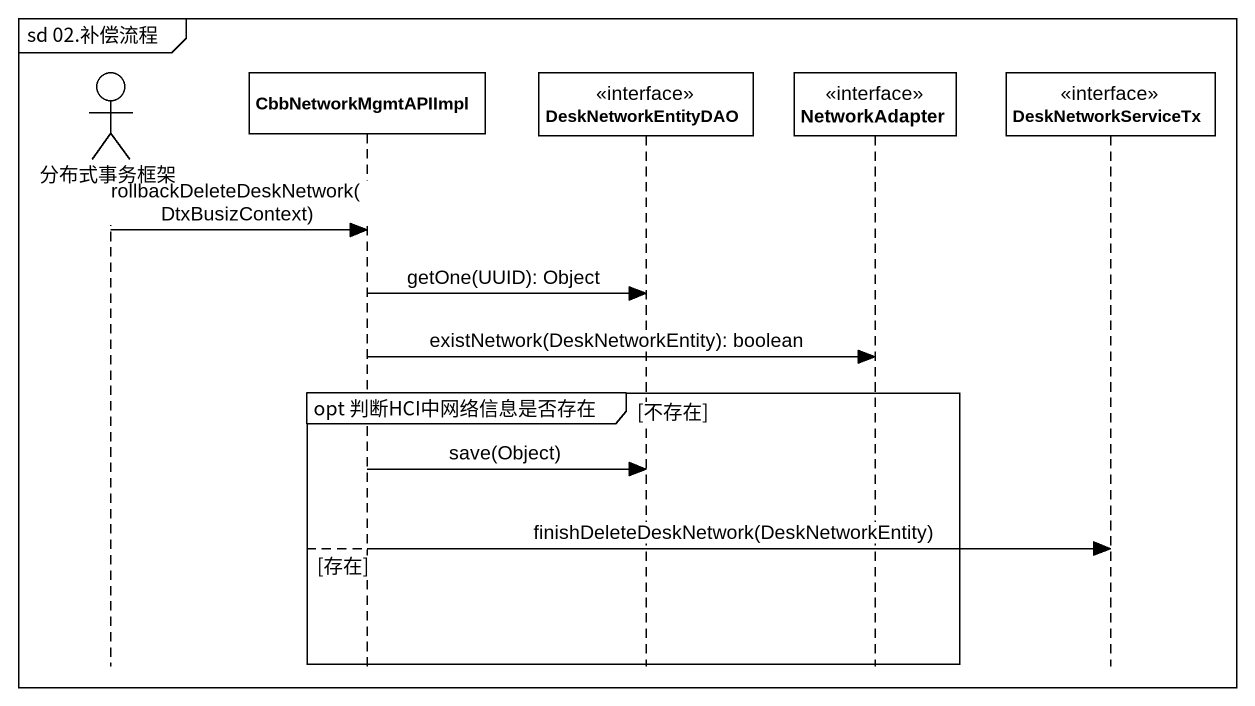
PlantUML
@startuml
mainframe sd 02.补偿流程
hide footbox
actor 分布式事务框架
participant CbbNetworkMgmtAPIImpl
participant DeskNetworkEntityDAO <<interface>>
participant NetworkAdapter <<interface>>
participant DeskNetworkServiceTx <<interface>>

分布式事务框架 -> CbbNetworkMgmtAPIImpl : rollbackDeleteDeskNetwork(DtxBusizContext)
CbbNetworkMgmtAPIImpl -> DeskNetworkEntityDAO : getOne(UUID): Object
CbbNetworkMgmtAPIImpl -> NetworkAdapter : existNetwork(DeskNetworkEntity): boolean
group opt 判断HCI中网络信息是否存在 [不存在]
  CbbNetworkMgmtAPIImpl -> DeskNetworkEntityDAO : save(Object)
else 存在
  CbbNetworkMgmtAPIImpl -> DeskNetworkServiceTx : finishDeleteDeskNetwork(DeskNetworkEntity)
end
@enduml
